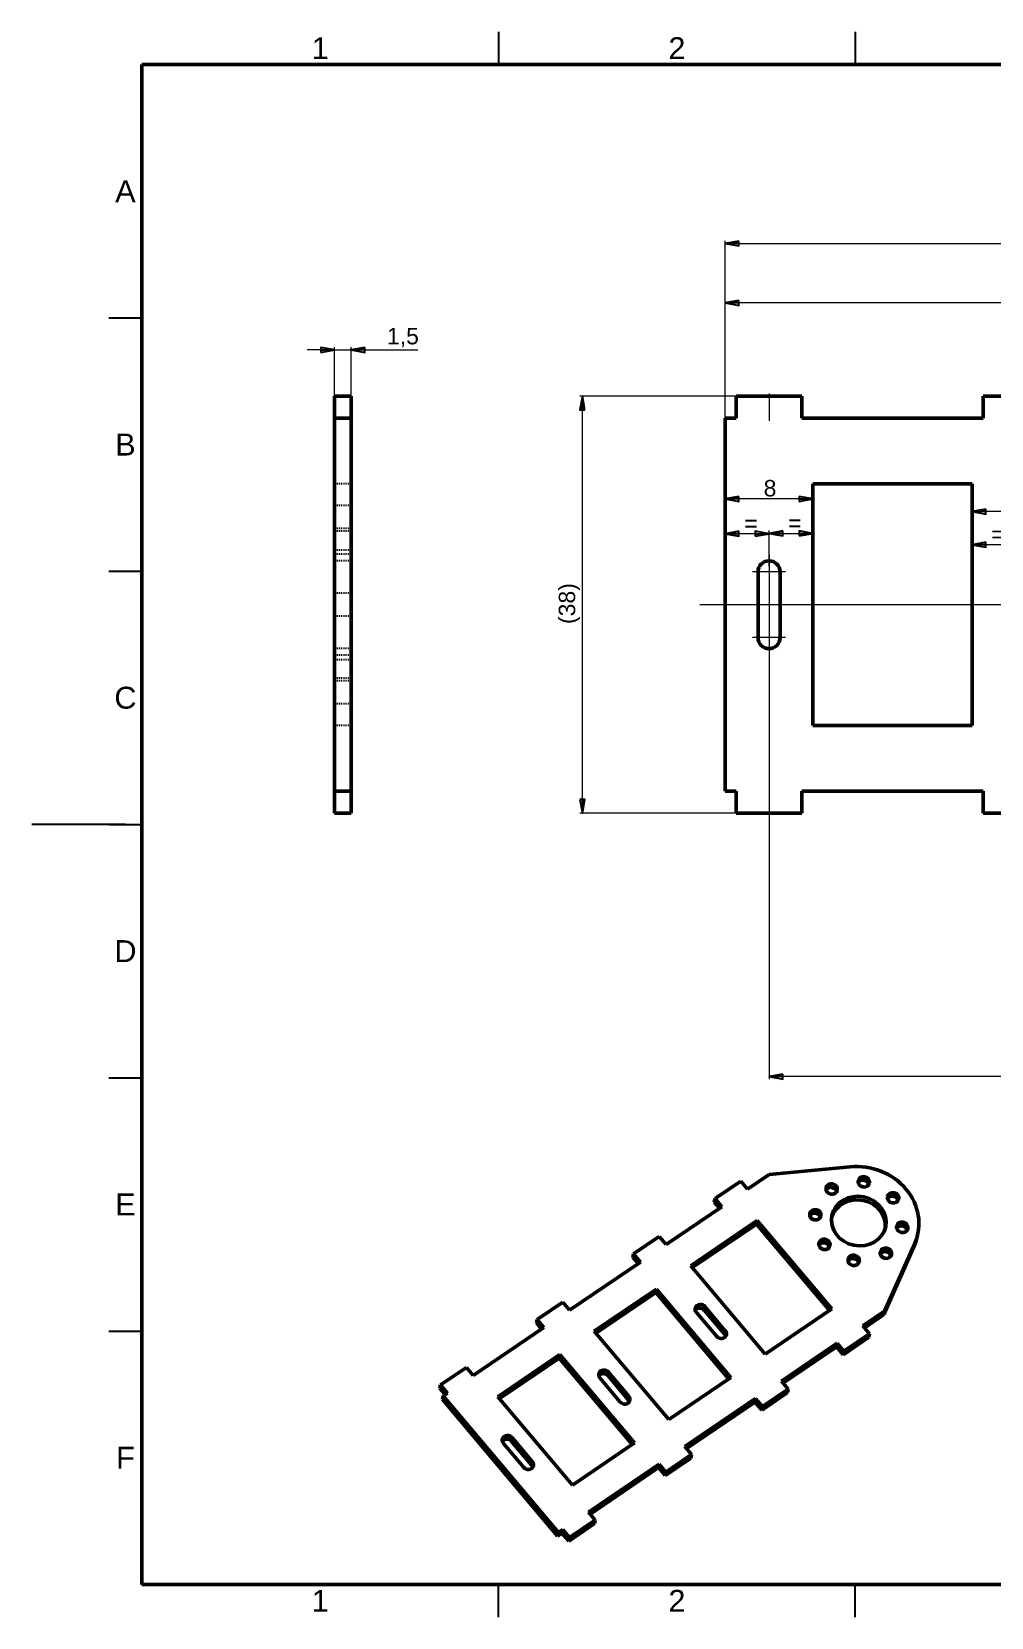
# Model space of a CAD drawing. Header units: millimetres. Extents: x 0 to 208, y 2 to 146.
# Drawn here: x 0 to 87.4, y 2 to 146.5 of the extents above; entities that cross this region are included whole.
import ezdxf

# ---------------------------------------------------------------- set-up
doc = ezdxf.new("R2010")
doc.units = ezdxf.units.MM
doc.header["$LTSCALE"] = 0.5
doc.linetypes.add('CHAIN', pattern=[0.3543, 0.2362, -0.0295, 0.0591, -0.0295])
doc.linetypes.add('DASHED', pattern=[0.2068, 0.1655, -0.0413])
for name, color, linetype, lineweight in [('Center Mark(INTECO)', 7, 'CHAIN', 18), ('Centerline(INTECO)', 7, 'CHAIN', 18), ('Dimensions(INTECO)', 7, 'Continuous', 25), ('Hidden Edges(INTECO)', 7, 'DASHED', 25), ('Sketch Geometry(INTECO)', 7, 'Continuous', 50), ('Symbols(INTECO)', 7, 'Continuous', 18)]:
    doc.layers.add(name, color=color, linetype=linetype, lineweight=lineweight)
doc.layers.add('Visible Edges(INTECO)', color=7, linetype='Continuous', lineweight=50, true_color=0x262659)
doc.styles.add('Current-ISO-INTECO', font='arial.ttf')
doc.styles.add('Current-ISO-INTECODimensionsText', font='arial.ttf')
doc.dimstyles.new('ISO - INTECO', dxfattribs={"dimscale": 0.5, "dimtxt": 3, "dimasz": 2.5, "dimexe": 0.5, "dimexo": 0, "dimgap": 0.4, "dimtad": 1, "dimrnd": 1e-08, "dimzin": 0, "dimtxsty": 'Current-ISO-INTECODimensionsText', "dimblk": 'Filled-3', "dimcen": 0.09, "dimdle": 7, "dimclrd": 7, "dimclre": 7, "dimclrt": 7, "dimadec": 1, "dimazin": 0, "dimtfac": 0.666667, "dimtmove": 0, "dimatfit": 3, "dimfxl": 1, "dimtolj": 1, "dimlwd": 15, "dimlwe": 15, "dimarcsym": 0})

# ---------------------------------------------------------------- blocks, each defined once
blk = doc.blocks.new('Borders INTECO Okvir')
at = {"layer": 'Sketch Geometry(INTECO)', "lineweight": 25}
for p, q in [((85, 293), (85, 287)), ((150, 293), (150, 287)), ((14, 240.83), (20, 240.83)), ((14, 194.67), (20, 194.67)), ((17, 148.5), (-0.07, 148.5)), ((14, 148.5), (20, 148.5)), ((14, 102.33), (20, 102.33)), ((14, 56.17), (20, 56.17)), ((85, 4), (85, 10)), ((150, 4), (150, 10))]:
    blk.add_line(p, q, dxfattribs=at)
at = {"layer": 'Sketch Geometry(INTECO)'}
for p, q in [((410, 287), (20, 287)), ((20, 287), (20, 10)), ((20, 10), (410, 10))]:
    blk.add_line(p, q, dxfattribs=at)
at = {"layer": 'Symbols(INTECO)', "color": 7, "char_height": 4, "style": 'Current-ISO-INTECO'}
for s, insert, attachment_point in [('\\fArial|b0|i0;\\H4.0000;1', (52.5, 292), 2), ('\\fArial|b0|i0;\\H4.0000;2', (117.5, 292), 2), ('\\fArial|b0|i0;\\H4.0000;A', (17, 263.92), 5), ('\\fArial|b0|i0;\\H4.0000;B', (17, 217.75), 5), ('\\fArial|b0|i0;\\H4.0000;C', (17, 171.58), 5), ('\\fArial|b0|i0;\\H4.0000;D', (17, 125.42), 5), ('\\fArial|b0|i0;\\H4.0000;E', (17, 79.25), 5), ('\\fArial|b0|i0;\\H4.0000;F', (17, 33.08), 5), ('\\fArial|b0|i0;\\H4.0000;1', (52.5, 5), 8), ('\\fArial|b0|i0;\\H4.0000;2', (117.5, 5), 8)]:
    blk.add_mtext(s, dxfattribs=dict(at, insert=insert, attachment_point=attachment_point))
blk = doc.blocks.new('Filled-3')
at = {"color": 0}
for p, q in [((0, 0), (-1, 0.18)), ((-1, 0.18), (-1, -0.18)), ((-1, 0), (0, 0)), ((-1, -0.18), (0, 0))]:
    blk.add_line(p, q, dxfattribs=at)
at = {"color": 0, "flags": 128}
blk.add_lwpolyline([(-1, -0.18), (0, 0), (-1, 0.18), (-1, -0.18)], dxfattribs=at)
at = {"color": 0}
blk.add_solid([(-1, -0.18), (0, 0), (-1, 0.18), (-1, -0.18)], dxfattribs=at)
blk = doc.blocks.new('*D34')
at = {"layer": 'Defpoints', "color": 0, "linetype": 'Continuous', "transparency": 16777216}
for p in [(63.14, 121.78), (63.14, 111.28), (146.64, 101.07)]:
    blk.add_point(p, dxfattribs=at)
at = {"layer": 'Dimensions(INTECO)', "color": 7, "linetype": 'Continuous', "lineweight": 15, "transparency": 16777216}
for p, q in [((63.14, 111.28), (63.14, 122.03)), ((145.39, 121.78), (64.39, 121.78)), ((146.64, 101.07), (146.64, 122.03))]:
    blk.add_line(p, q, dxfattribs=at)
at = {"layer": 'Dimensions(INTECO)', "color": 7, "linetype": 'Continuous', "lineweight": 15, "transparency": 16777216, "xscale": 1.25, "yscale": 1.25, "zscale": 1.25, "rotation": 180}
blk.add_blockref('Filled-3', (63.14, 121.78), dxfattribs=at)
at = {"layer": 'Dimensions(INTECO)', "color": 7, "linetype": 'Continuous', "lineweight": 15, "transparency": 16777216, "xscale": 1.25, "yscale": 1.25, "zscale": 1.25}
blk.add_blockref('Filled-3', (146.64, 121.78), dxfattribs=at)
at = {"layer": 'Dimensions(INTECO)', "color": 7, "linetype": 'Continuous', "lineweight": 18, "transparency": 16777216, "insert": (102.26, 123.95), "char_height": 1.5, "attachment_point": 1, "style": 'Current-ISO-INTECODimensionsText'}
blk.add_mtext('\\A1;\\fArial|b0|i0;\\H1.5000;(83,5)', dxfattribs=at)
blk = doc.blocks.new('*D35')
at = {"layer": 'Defpoints', "color": 0, "linetype": 'Continuous', "transparency": 16777216}
for p in [(157.64, 127.2), (63.14, 111.28), (157.64, 94.28)]:
    blk.add_point(p, dxfattribs=at)
at = {"layer": 'Dimensions(INTECO)', "color": 7, "linetype": 'Continuous', "lineweight": 15, "transparency": 16777216}
for p, q in [((63.14, 111.28), (63.14, 127.45)), ((64.39, 127.2), (156.39, 127.2)), ((157.64, 94.28), (157.64, 127.45))]:
    blk.add_line(p, q, dxfattribs=at)
at = {"layer": 'Dimensions(INTECO)', "color": 7, "linetype": 'Continuous', "lineweight": 15, "transparency": 16777216, "xscale": 1.25, "yscale": 1.25, "zscale": 1.25, "rotation": 180}
blk.add_blockref('Filled-3', (63.14, 127.2), dxfattribs=at)
at = {"layer": 'Dimensions(INTECO)', "color": 7, "linetype": 'Continuous', "lineweight": 15, "transparency": 16777216, "xscale": 1.25, "yscale": 1.25, "zscale": 1.25}
blk.add_blockref('Filled-3', (157.64, 127.2), dxfattribs=at)
at = {"layer": 'Dimensions(INTECO)', "color": 7, "linetype": 'Continuous', "lineweight": 18, "transparency": 16777216, "insert": (108.63, 129.36), "char_height": 1.5, "attachment_point": 1, "style": 'Current-ISO-INTECODimensionsText'}
blk.add_mtext('\\A1;\\fArial|b0|i0;\\H1.5000;(95)', dxfattribs=at)
blk = doc.blocks.new('*D39')
at = {"layer": 'Defpoints', "color": 0, "linetype": 'Continuous', "transparency": 16777216}
for p in [(67.14, 89.78), (146.64, 84.14), (67.14, 51.28)]:
    blk.add_point(p, dxfattribs=at)
at = {"layer": 'Dimensions(INTECO)', "color": 7, "linetype": 'Continuous', "lineweight": 15, "transparency": 16777216}
for p, q in [((67.14, 89.78), (67.14, 51.03)), ((146.64, 84.14), (146.64, 51.03)), ((145.39, 51.28), (68.39, 51.28))]:
    blk.add_line(p, q, dxfattribs=at)
at = {"layer": 'Dimensions(INTECO)', "color": 7, "linetype": 'Continuous', "lineweight": 15, "transparency": 16777216, "xscale": 1.25, "yscale": 1.25, "zscale": 1.25, "rotation": 180}
blk.add_blockref('Filled-3', (67.14, 51.28), dxfattribs=at)
at = {"layer": 'Dimensions(INTECO)', "color": 7, "linetype": 'Continuous', "lineweight": 15, "transparency": 16777216, "xscale": 1.25, "yscale": 1.25, "zscale": 1.25}
blk.add_blockref('Filled-3', (146.64, 51.28), dxfattribs=at)
at = {"layer": 'Dimensions(INTECO)', "color": 7, "linetype": 'Continuous', "lineweight": 18, "transparency": 16777216, "insert": (104.94, 53.28), "char_height": 1.5, "attachment_point": 1, "style": 'Current-ISO-INTECODimensionsText'}
blk.add_mtext('\\A1;79,5', dxfattribs=at)
blk = doc.blocks.new('*D41')
at = {"layer": 'Defpoints', "color": 0, "linetype": 'Continuous', "transparency": 16777216}
for p in [(50.14, 113.28), (64.14, 113.28), (64.14, 75.28)]:
    blk.add_point(p, dxfattribs=at)
at = {"layer": 'Dimensions(INTECO)', "color": 7, "linetype": 'Continuous', "lineweight": 15, "transparency": 16777216}
for p, q in [((64.14, 113.28), (49.89, 113.28)), ((50.14, 76.53), (50.14, 112.03)), ((64.14, 75.28), (49.89, 75.28))]:
    blk.add_line(p, q, dxfattribs=at)
at = {"layer": 'Dimensions(INTECO)', "color": 7, "linetype": 'Continuous', "lineweight": 15, "transparency": 16777216, "xscale": 1.25, "yscale": 1.25, "zscale": 1.25}
for p, rotation in [((50.14, 113.28), 90), ((50.14, 75.28), 270)]:
    blk.add_blockref('Filled-3', p, dxfattribs=dict(at, rotation=rotation))
at = {"layer": 'Dimensions(INTECO)', "color": 7, "linetype": 'Continuous', "lineweight": 18, "transparency": 16777216, "insert": (47.98, 92.52), "char_height": 1.5, "attachment_point": 1, "rotation": 90, "style": 'Current-ISO-INTECODimensionsText'}
blk.add_mtext('\\A1;\\fArial|b0|i0;\\H1.5000;(38)', dxfattribs=at)
blk = doc.blocks.new('*D46')
at = {"layer": 'Defpoints', "color": 0, "linetype": 'Continuous', "transparency": 16777216}
for p in [(85.64, 99.75), (85.64, 99.75), (89.64, 97.78)]:
    blk.add_point(p, dxfattribs=at)
at = {"layer": 'Dimensions(INTECO)', "color": 7, "linetype": 'Continuous', "lineweight": 15, "transparency": 16777216}
for p, q in [((88.39, 99.75), (86.89, 99.75)), ((89.64, 97.78), (89.64, 100))]:
    blk.add_line(p, q, dxfattribs=at)
at = {"layer": 'Dimensions(INTECO)', "color": 7, "linetype": 'Continuous', "lineweight": 15, "transparency": 16777216, "xscale": 1.25, "yscale": 1.25, "zscale": 1.25, "rotation": 180}
blk.add_blockref('Filled-3', (85.64, 99.75), dxfattribs=at)
at = {"layer": 'Dimensions(INTECO)', "color": 7, "linetype": 'Continuous', "lineweight": 15, "transparency": 16777216, "xscale": 1.25, "yscale": 1.25, "zscale": 1.25}
blk.add_blockref('Filled-3', (89.64, 99.75), dxfattribs=at)
at = {"layer": 'Dimensions(INTECO)', "color": 7, "linetype": 'Continuous', "lineweight": 18, "transparency": 16777216, "insert": (86.8, 101.45), "char_height": 1.5, "attachment_point": 1, "style": 'Current-ISO-INTECODimensionsText'}
blk.add_mtext('\\A1; \\fArial|b0|i0;\\H1.5000;=', dxfattribs=at)
blk = doc.blocks.new('*D47')
at = {"layer": 'Defpoints', "color": 0, "linetype": 'Continuous', "transparency": 16777216}
for p in [(85.64, 102.77), (85.64, 102.77), (93.64, 102.77)]:
    blk.add_point(p, dxfattribs=at)
at = {"layer": 'Dimensions(INTECO)', "color": 7, "linetype": 'Continuous', "lineweight": 15, "transparency": 16777216}
blk.add_line((92.39, 102.77), (86.89, 102.77), dxfattribs=at)
at = {"layer": 'Dimensions(INTECO)', "color": 7, "linetype": 'Continuous', "lineweight": 15, "transparency": 16777216, "xscale": 1.25, "yscale": 1.25, "zscale": 1.25, "rotation": 180}
blk.add_blockref('Filled-3', (85.64, 102.77), dxfattribs=at)
at = {"layer": 'Dimensions(INTECO)', "color": 7, "linetype": 'Continuous', "lineweight": 15, "transparency": 16777216, "xscale": 1.25, "yscale": 1.25, "zscale": 1.25}
blk.add_blockref('Filled-3', (93.64, 102.77), dxfattribs=at)
at = {"layer": 'Dimensions(INTECO)', "color": 7, "linetype": 'Continuous', "lineweight": 18, "transparency": 16777216, "insert": (89.15, 104.5), "char_height": 1.5, "attachment_point": 1, "style": 'Current-ISO-INTECODimensionsText'}
blk.add_mtext('\\A1;8', dxfattribs=at)
blk = doc.blocks.new('*D48')
at = {"layer": 'Defpoints', "color": 0, "linetype": 'Continuous', "transparency": 16777216}
for p in [(71.14, 100.78), (71.14, 100.78), (67.14, 97.78)]:
    blk.add_point(p, dxfattribs=at)
at = {"layer": 'Dimensions(INTECO)', "color": 7, "linetype": 'Continuous', "lineweight": 15, "transparency": 16777216}
for p, q in [((67.14, 97.78), (67.14, 101.03)), ((68.39, 100.78), (69.89, 100.78))]:
    blk.add_line(p, q, dxfattribs=at)
at = {"layer": 'Dimensions(INTECO)', "color": 7, "linetype": 'Continuous', "lineweight": 15, "transparency": 16777216, "xscale": 1.25, "yscale": 1.25, "zscale": 1.25, "rotation": 180}
blk.add_blockref('Filled-3', (67.14, 100.78), dxfattribs=at)
at = {"layer": 'Dimensions(INTECO)', "color": 7, "linetype": 'Continuous', "lineweight": 15, "transparency": 16777216, "xscale": 1.25, "yscale": 1.25, "zscale": 1.25}
blk.add_blockref('Filled-3', (71.14, 100.78), dxfattribs=at)
at = {"layer": 'Dimensions(INTECO)', "color": 7, "linetype": 'Continuous', "lineweight": 18, "transparency": 16777216, "insert": (68.3, 102.48), "char_height": 1.5, "attachment_point": 1, "style": 'Current-ISO-INTECODimensionsText'}
blk.add_mtext('\\A1; \\fArial|b0|i0;\\H1.5000;=', dxfattribs=at)
blk = doc.blocks.new('*D49')
at = {"layer": 'Defpoints', "color": 0, "linetype": 'Continuous', "transparency": 16777216}
for p in [(63.14, 100.75), (63.14, 100.75), (67.14, 97.78)]:
    blk.add_point(p, dxfattribs=at)
at = {"layer": 'Dimensions(INTECO)', "color": 7, "linetype": 'Continuous', "lineweight": 15, "transparency": 16777216}
for p, q in [((65.89, 100.75), (64.39, 100.75)), ((67.14, 97.78), (67.14, 101))]:
    blk.add_line(p, q, dxfattribs=at)
at = {"layer": 'Dimensions(INTECO)', "color": 7, "linetype": 'Continuous', "lineweight": 15, "transparency": 16777216, "xscale": 1.25, "yscale": 1.25, "zscale": 1.25, "rotation": 180}
blk.add_blockref('Filled-3', (63.14, 100.75), dxfattribs=at)
at = {"layer": 'Dimensions(INTECO)', "color": 7, "linetype": 'Continuous', "lineweight": 15, "transparency": 16777216, "xscale": 1.25, "yscale": 1.25, "zscale": 1.25}
blk.add_blockref('Filled-3', (67.14, 100.75), dxfattribs=at)
at = {"layer": 'Dimensions(INTECO)', "color": 7, "linetype": 'Continuous', "lineweight": 18, "transparency": 16777216, "insert": (64.3, 102.45), "char_height": 1.5, "attachment_point": 1, "style": 'Current-ISO-INTECODimensionsText'}
blk.add_mtext('\\A1; \\fArial|b0|i0;\\H1.5000;=', dxfattribs=at)
blk = doc.blocks.new('*D50')
at = {"layer": 'Defpoints', "color": 0, "linetype": 'Continuous', "transparency": 16777216}
for p in [(63.14, 103.92), (63.14, 103.92), (71.14, 103.92)]:
    blk.add_point(p, dxfattribs=at)
at = {"layer": 'Dimensions(INTECO)', "color": 7, "linetype": 'Continuous', "lineweight": 15, "transparency": 16777216}
blk.add_line((69.89, 103.92), (64.39, 103.92), dxfattribs=at)
at = {"layer": 'Dimensions(INTECO)', "color": 7, "linetype": 'Continuous', "lineweight": 15, "transparency": 16777216, "xscale": 1.25, "yscale": 1.25, "zscale": 1.25, "rotation": 180}
blk.add_blockref('Filled-3', (63.14, 103.92), dxfattribs=at)
at = {"layer": 'Dimensions(INTECO)', "color": 7, "linetype": 'Continuous', "lineweight": 15, "transparency": 16777216, "xscale": 1.25, "yscale": 1.25, "zscale": 1.25}
blk.add_blockref('Filled-3', (71.14, 103.92), dxfattribs=at)
at = {"layer": 'Dimensions(INTECO)', "color": 7, "linetype": 'Continuous', "lineweight": 18, "transparency": 16777216, "insert": (66.65, 105.65), "char_height": 1.5, "attachment_point": 1, "style": 'Current-ISO-INTECODimensionsText'}
blk.add_mtext('\\A1;8', dxfattribs=at)
blk = doc.blocks.new('*D57')
at = {"layer": 'Defpoints', "color": 0, "linetype": 'Continuous', "transparency": 16777216}
for p in [(29.06, 117.5), (27.56, 111.28), (29.06, 111.28)]:
    blk.add_point(p, dxfattribs=at)
at = {"layer": 'Dimensions(INTECO)', "color": 7, "linetype": 'Continuous', "lineweight": 15, "transparency": 16777216}
for p, q in [((26.31, 117.5), (25.06, 117.5)), ((27.56, 111.28), (27.56, 117.75)), ((27.56, 117.5), (29.06, 117.5)), ((29.06, 111.28), (29.06, 117.75)), ((30.31, 117.5), (35.13, 117.5))]:
    blk.add_line(p, q, dxfattribs=at)
at = {"layer": 'Dimensions(INTECO)', "color": 7, "linetype": 'Continuous', "lineweight": 15, "transparency": 16777216, "xscale": 1.25, "yscale": 1.25, "zscale": 1.25}
blk.add_blockref('Filled-3', (27.56, 117.5), dxfattribs=at)
at = {"layer": 'Dimensions(INTECO)', "color": 7, "linetype": 'Continuous', "lineweight": 15, "transparency": 16777216, "xscale": 1.25, "yscale": 1.25, "zscale": 1.25, "rotation": 180}
blk.add_blockref('Filled-3', (29.06, 117.5), dxfattribs=at)
at = {"layer": 'Dimensions(INTECO)', "color": 7, "linetype": 'Continuous', "lineweight": 18, "transparency": 16777216, "insert": (32.33, 119.51), "char_height": 1.5, "attachment_point": 1, "style": 'Current-ISO-INTECODimensionsText'}
blk.add_mtext('\\A1;1,5', dxfattribs=at)

msp = doc.modelspace()

# ---------------------------------------------------------------- linework, layer by layer
at = {"layer": 'Center Mark(INTECO)', "linetype": 'Continuous'}
for p, q in [((67.142, 98.782), (67.142, 97.032)), ((68.642, 97.282), (65.642, 97.282)), ((67.142, 97.777), (67.142, 89.782)), ((158.142, 94.282), (60.842, 94.282)), ((68.642, 91.282), (65.642, 91.282))]:
    msp.add_line(p, q, dxfattribs=at)
at = {"layer": 'Centerline(INTECO)', "linetype": 'Continuous'}
for p, q in [((67.142, 113.532), (67.142, 111.032)), ((67.142, 77.532), (67.142, 75.032))]:
    msp.add_line(p, q, dxfattribs=at)
at = {"layer": 'Hidden Edges(INTECO)'}
for p, q in [((29.058, 105.282), (27.558, 105.282)), ((29.058, 103.332), (27.558, 103.332)), ((29.058, 101.232), (27.558, 101.232)), ((29.058, 100.988), (27.558, 100.988)), ((27.558, 99.282), (29.058, 99.282)), ((29.058, 98.888), (27.558, 98.888)), ((29.058, 98.282), (27.558, 98.282)), ((29.058, 95.332), (27.558, 95.332)), ((29.058, 93.232), (27.558, 93.232)), ((29.058, 90.282), (27.558, 90.282)), ((29.058, 89.675), (27.558, 89.675)), ((27.558, 89.282), (29.058, 89.282)), ((29.058, 87.575), (27.558, 87.575)), ((29.058, 87.332), (27.558, 87.332)), ((29.058, 85.232), (27.558, 85.232)), ((29.058, 83.282), (27.558, 83.282))]:
    msp.add_line(p, q, dxfattribs=at)
at = {"layer": 'Visible Edges(INTECO)'}
for p, q in [((27.558, 111.282), (27.558, 113.282)), ((29.058, 113.282), (27.558, 113.282)), ((29.058, 113.282), (29.058, 111.282)), ((70.142, 113.282), (64.142, 113.282)), ((64.142, 113.282), (64.142, 111.282)), ((70.142, 111.282), (70.142, 113.282)), ((92.642, 113.282), (86.642, 113.282)), ((86.642, 113.282), (86.642, 111.282)), ((27.558, 111.282), (29.058, 111.282)), ((27.558, 111.282), (27.558, 103.808)), ((29.058, 111.282), (29.058, 103.808)), ((63.142, 111.282), (64.142, 111.282)), ((63.142, 77.282), (63.142, 111.282)), ((70.142, 111.282), (86.642, 111.282)), ((71.142, 83.282), (71.142, 105.282)), ((71.142, 105.282), (85.642, 105.282)), ((85.642, 105.282), (85.642, 83.282)), ((27.558, 84.755), (27.558, 103.808)), ((29.058, 84.755), (29.058, 103.808)), ((66.142, 91.282), (66.142, 97.282)), ((68.142, 97.282), (68.142, 91.282)), ((27.558, 84.755), (27.558, 77.282)), ((29.058, 84.755), (29.058, 77.282)), ((85.642, 83.282), (71.142, 83.282)), ((27.558, 75.282), (27.558, 77.282)), ((27.558, 77.282), (29.058, 77.282)), ((29.058, 75.282), (29.058, 77.282)), ((64.142, 77.282), (63.142, 77.282)), ((64.142, 77.282), (64.142, 75.282)), ((86.642, 77.282), (70.142, 77.282)), ((70.142, 75.282), (70.142, 77.282)), ((86.642, 77.282), (86.642, 75.282)), ((29.058, 75.282), (27.558, 75.282)), ((64.142, 75.282), (70.142, 75.282)), ((86.642, 75.282), (92.642, 75.282)), ((65.186, 41.011), (67.161, 42.352)), ((67.161, 42.352), (74.527, 43.052)), ((64.568, 41.743), (62.224, 40.151)), ((65.186, 41.011), (64.568, 41.743)), ((57.762, 35.97), (62.841, 39.419)), ((62.158, 39.831), (62.224, 40.151)), ((62.627, 39.274), (62.158, 39.831)), ((62.224, 40.151), (62.841, 39.419)), ((60.006, 34.039), (66.062, 38.152)), ((65.996, 37.831), (60.154, 33.864)), ((65.996, 37.831), (66.062, 38.152)), ((72.644, 29.954), (65.996, 37.831)), ((66.062, 38.152), (72.858, 30.1)), ((57.145, 36.702), (54.8, 35.11)), ((57.762, 35.97), (57.145, 36.702)), ((80.708, 36.996), (80.642, 36.676)), ((54.734, 34.789), (54.8, 35.11)), ((54.734, 34.789), (55.204, 34.233)), ((54.8, 35.11), (55.418, 34.378)), ((80.346, 35.758), (77.597, 29.588)), ((80.412, 36.078), (77.663, 29.908)), ((48.972, 30), (55.418, 34.378)), ((66.802, 25.987), (60.006, 34.039)), ((51.216, 28.069), (56.881, 31.917)), ((56.815, 31.596), (56.881, 31.917)), ((56.881, 31.917), (63.677, 23.864)), ((48.354, 30.732), (46.01, 29.14)), ((48.972, 30), (48.354, 30.732)), ((56.815, 31.596), (51.364, 27.894)), ((63.463, 23.719), (56.815, 31.596)), ((45.944, 28.82), (46.01, 29.14)), ((46.01, 29.14), (46.628, 28.408)), ((62.378, 27.588), (60.524, 29.784)), ((63.093, 27.799), (61.24, 29.995)), ((61.306, 30.315), (63.159, 28.119)), ((72.858, 30.1), (66.802, 25.987)), ((77.663, 29.908), (75.688, 28.567)), ((77.597, 29.588), (75.836, 28.392)), ((77.663, 29.908), (77.597, 29.588)), ((40.181, 24.03), (46.628, 28.408)), ((45.944, 28.82), (46.414, 28.263)), ((58.012, 20.017), (51.216, 28.069)), ((73.896, 25.922), (76.24, 27.514)), ((73.962, 26.243), (76.306, 27.835)), ((76.306, 27.835), (75.688, 28.567)), ((76.24, 27.514), (76.306, 27.835)), ((73.344, 26.975), (68.265, 23.526)), ((73.278, 26.654), (68.413, 23.35)), ((73.278, 26.654), (73.344, 26.975)), ((73.278, 26.654), (73.896, 25.922)), ((73.344, 26.975), (73.962, 26.243)), ((73.896, 25.922), (73.962, 26.243)), ((39.563, 24.762), (37.219, 23.17)), ((40.181, 24.03), (39.563, 24.762)), ((42.425, 22.099), (48.09, 25.947)), ((48.024, 25.626), (42.573, 21.924)), ((48.024, 25.626), (48.09, 25.947)), ((54.672, 17.749), (48.024, 25.626)), ((48.09, 25.947), (54.886, 17.894)), ((37.153, 22.85), (37.219, 23.17)), ((37.219, 23.17), (37.837, 22.438)), ((53.587, 21.619), (51.734, 23.815)), ((54.303, 21.829), (52.449, 24.025)), ((52.515, 24.345), (54.369, 22.149)), ((63.677, 23.864), (58.012, 20.017)), ((68.883, 22.794), (68.265, 23.526)), ((37.153, 22.85), (37.623, 22.293)), ((37.446, 22.173), (37.38, 21.852)), ((47.883, 9.408), (37.38, 21.852)), ((37.446, 22.173), (37.837, 22.438)), ((47.949, 9.729), (37.446, 22.173)), ((49.221, 14.047), (42.425, 22.099)), ((65.921, 21.934), (59.475, 17.556)), ((65.855, 21.613), (65.921, 21.934)), ((65.921, 21.934), (66.539, 21.202)), ((68.817, 22.473), (66.473, 20.881)), ((66.539, 21.202), (68.883, 22.794)), ((68.817, 22.473), (68.883, 22.794)), ((65.855, 21.613), (59.622, 17.381)), ((66.473, 20.881), (65.855, 21.613)), ((66.473, 20.881), (66.539, 21.202)), ((44.797, 15.649), (42.943, 17.845)), ((45.512, 15.859), (43.659, 18.055)), ((43.725, 18.375), (45.578, 16.179)), ((54.886, 17.894), (49.221, 14.047)), ((60.092, 16.824), (59.475, 17.556)), ((57.13, 15.964), (50.684, 11.586)), ((57.064, 15.643), (57.13, 15.964)), ((57.13, 15.964), (57.748, 15.232)), ((60.026, 16.503), (57.682, 14.911)), ((57.748, 15.232), (60.092, 16.824)), ((60.026, 16.503), (60.092, 16.824)), ((57.064, 15.643), (50.832, 11.411)), ((57.682, 14.911), (57.064, 15.643)), ((57.682, 14.911), (57.748, 15.232)), ((51.302, 10.854), (50.684, 11.586)), ((51.236, 10.533), (48.892, 8.941)), ((48.958, 9.262), (51.302, 10.854)), ((51.236, 10.533), (51.302, 10.854)), ((47.949, 9.729), (47.883, 9.408)), ((48.274, 9.673), (47.883, 9.408)), ((48.34, 9.994), (47.949, 9.729)), ((48.274, 9.673), (48.34, 9.994)), ((48.892, 8.941), (48.274, 9.673)), ((48.34, 9.994), (48.958, 9.262)), ((48.892, 8.941), (48.958, 9.262))]:
    msp.add_line(p, q, dxfattribs=at)
for centre, start, end in [((67.142, 97.282), 0, 180), ((67.142, 91.282), 180, 0)]:
    msp.add_arc(centre, 1, start, end, dxfattribs=at)
for centre, major_axis, start_param, end_param in [((75.321, 38.106), (5.387, -1.109), 6.0882579, 8.182653), ((72.783, 40.713), (0.514, -0.106), 0.3536084, 2.7879843), ((75.717, 41.357), (0.514, -0.106), 0.3536084, 2.7879843), ((75.255, 37.785), (2.449, -0.504), 0.0727841, 3.0688085), ((78.38, 39.908), (0.514, -0.106), 0.3536084, 2.7879843), ((71.297, 38.355), (0.514, -0.106), 0.3536084, 2.7879843), ((79.212, 37.216), (0.514, -0.106), 0.3536084, 2.7879843), ((72.129, 35.663), (0.514, -0.106), 0.3536084, 2.7879843), ((75.255, 37.785), (5.387, -1.109), 6.0882579, 6.2831853), ((74.792, 34.214), (0.514, -0.106), 0.3536084, 2.7879843), ((77.726, 34.857), (0.514, -0.106), 0.3536084, 2.7879843), ((60.915, 30.05), (-0.49, 0.101), 3.9938628, 7.1354555), ((60.849, 29.729), (-0.49, 0.101), 3.9938628, 5.9110564), ((62.768, 27.854), (0.49, -0.101), 3.9938628, 7.1354555), ((62.702, 27.533), (0.49, -0.101), 0.3721289, 0.8522702), ((52.124, 24.08), (-0.49, 0.101), 3.9938628, 7.1354555), ((52.058, 23.759), (-0.49, 0.101), 3.9938628, 5.9110564), ((53.978, 21.884), (0.49, -0.101), 3.9938628, 7.1354555), ((53.912, 21.563), (0.49, -0.101), 0.3721289, 0.8522702), ((43.334, 18.11), (-0.49, 0.101), 3.9938628, 7.1354555), ((43.268, 17.79), (-0.49, 0.101), 3.9938628, 5.9110564), ((45.187, 15.914), (0.49, -0.101), 3.9938628, 7.1354555), ((45.121, 15.593), (0.49, -0.101), 0.3721289, 0.8522702)]:
    msp.add_ellipse(centre, major_axis=major_axis, ratio=0.8998315, start_param=start_param, end_param=end_param, dxfattribs=at)
for centre, major_axis in [((75.783, 41.677), (0.514, -0.106)), ((72.849, 41.034), (0.514, -0.106)), ((75.321, 38.106), (-2.449, 0.504)), ((78.446, 40.228), (-0.514, 0.106)), ((71.363, 38.675), (0.514, -0.106)), ((79.278, 37.536), (-0.514, 0.106)), ((72.195, 35.983), (0.514, -0.106)), ((74.858, 34.534), (-0.514, 0.106)), ((77.792, 35.178), (-0.514, 0.106))]:
    msp.add_ellipse(centre, major_axis=major_axis, ratio=0.8998315, dxfattribs=at)

# ---------------------------------------------------------------- block references
at = {"xscale": 0.5, "yscale": 0.5, "zscale": 0.5}
msp.add_blockref('Borders INTECO Okvir', (0, 0), dxfattribs=at)

# ---------------------------------------------------------------- dimensions: what is measured, and where the dimension line sits
at = {"layer": 'Dimensions(INTECO)', "color": 7, "linetype": 'Continuous', "lineweight": 18}
dim = msp.add_linear_dim(base=(157.642352058, 127.195191312), p1=(63.142352058, 111.281638721), p2=(157.642352058, 94.281638721), text='\\fArial|b0|i0;\\H1.5000;(<>)', dimstyle='ISO - INTECO', override={"dimgap": 0.4, "dimdec": 0, "dimtol": 0, "dimlim": 0, "dimtp": 0, "dimtm": 0, "dimtdec": 0, "dimtofl": 0, "dimatfit": 1}, dxfattribs=at)
dim.commit()
dim.dimension.update_dxf_attribs({"geometry": '*D35', "text_midpoint": (110.392352058, 127.195191312), "dimtype": 160})
for base, p1, p2, angle, text, override, picture, middle in [((63.142, 121.782), (146.642, 101.074), (63.142, 111.282), 180, '\\fArial|b0|i0;\\H1.5000;(<>)', {"dimgap": 0.4, "dimdec": 1, "dimtol": 0, "dimlim": 0, "dimtp": 0, "dimtm": 0, "dimtdec": 1, "dimtofl": 0, "dimatfit": 1}, '*D34', (104.892, 121.782)), ((50.142, 113.282), (64.142, 75.282), (64.142, 113.282), 270, '\\fArial|b0|i0;\\H1.5000;(<>)', {"dimgap": 0.4, "dimdec": 0, "dimtol": 0, "dimlim": 0, "dimtp": 0, "dimtm": 0, "dimtdec": 0, "dimtofl": 0, "dimatfit": 1}, '*D41', (50.142, 94.282)), ((63.142, 100.749), (67.142, 97.777), (63.142, 100.749), 180, ' \\fArial|b0|i0;\\H1.5000;=', {"dimgap": 0.4, "dimdec": 2, "dimse2": 1, "dimtol": 0, "dimlim": 0, "dimtp": 0, "dimtm": 0, "dimtdec": 2, "dimtofl": 0, "dimatfit": 1}, '*D49', (65.142, 100.749)), ((71.142, 100.781), (67.142, 97.777), (71.142, 100.781), 180, ' \\fArial|b0|i0;\\H1.5000;=', {"dimgap": 0.4, "dimdec": 2, "dimse2": 1, "dimtol": 0, "dimlim": 0, "dimtp": 0, "dimtm": 0, "dimtdec": 2, "dimtofl": 0, "dimatfit": 1}, '*D48', (69.142, 100.781)), ((85.642, 99.753), (89.642, 97.777), (85.642, 99.753), 180, ' \\fArial|b0|i0;\\H1.5000;=', {"dimgap": 0.4, "dimdec": 2, "dimse2": 1, "dimtol": 0, "dimlim": 0, "dimtp": 0, "dimtm": 0, "dimtdec": 2, "dimtofl": 0, "dimatfit": 1}, '*D46', (87.642, 99.753))]:
    dim = msp.add_linear_dim(base=base, p1=p1, p2=p2, angle=angle, text=text, dimstyle='ISO - INTECO', override=override, dxfattribs=at)
    dim.commit()
    dim.dimension.update_dxf_attribs({"geometry": picture, "text_midpoint": middle, "dimtype": 160})
for base, p1, p2, override, picture, middle in [((29.058, 117.505), (27.558, 111.282), (29.058, 111.282), {"dimgap": 0.4, "dimdec": 1, "dimtol": 0, "dimlim": 0, "dimtp": 0, "dimtm": 0, "dimtdec": 1, "dimtofl": 1, "dimatfit": 1}, '*D57', (33.633, 117.505)), ((67.142, 51.282), (146.642, 84.136), (67.142, 89.782), {"dimgap": 0.4, "dimdec": 1, "dimtol": 0, "dimlim": 0, "dimtp": 0, "dimtm": 0, "dimtdec": 1, "dimtofl": 0, "dimatfit": 1}, '*D39', (106.892, 51.282))]:
    dim = msp.add_linear_dim(base=base, p1=p1, p2=p2, angle=180, dimstyle='ISO - INTECO', override=override, dxfattribs=at)
    dim.commit()
    dim.dimension.update_dxf_attribs({"geometry": picture, "text_midpoint": middle, "dimtype": 160})
for base, p1, p2, picture, middle in [((63.142, 103.919), (71.142, 103.919), (63.142, 103.919), '*D50', (67.142, 103.919)), ((85.642, 102.766), (93.642, 102.766), (85.642, 102.766), '*D47', (89.642, 102.766))]:
    dim = msp.add_linear_dim(base=base, p1=p1, p2=p2, dimstyle='ISO - INTECO', override={"dimgap": 0.4, "dimdec": 0, "dimse1": 1, "dimse2": 1, "dimtol": 0, "dimlim": 0, "dimtp": 0, "dimtm": 0, "dimtdec": 0, "dimtofl": 0, "dimatfit": 1}, dxfattribs=at)
    dim.commit()
    dim.dimension.update_dxf_attribs({"geometry": picture, "text_midpoint": middle, "dimtype": 160})

doc.saveas('drawing.dxf')
